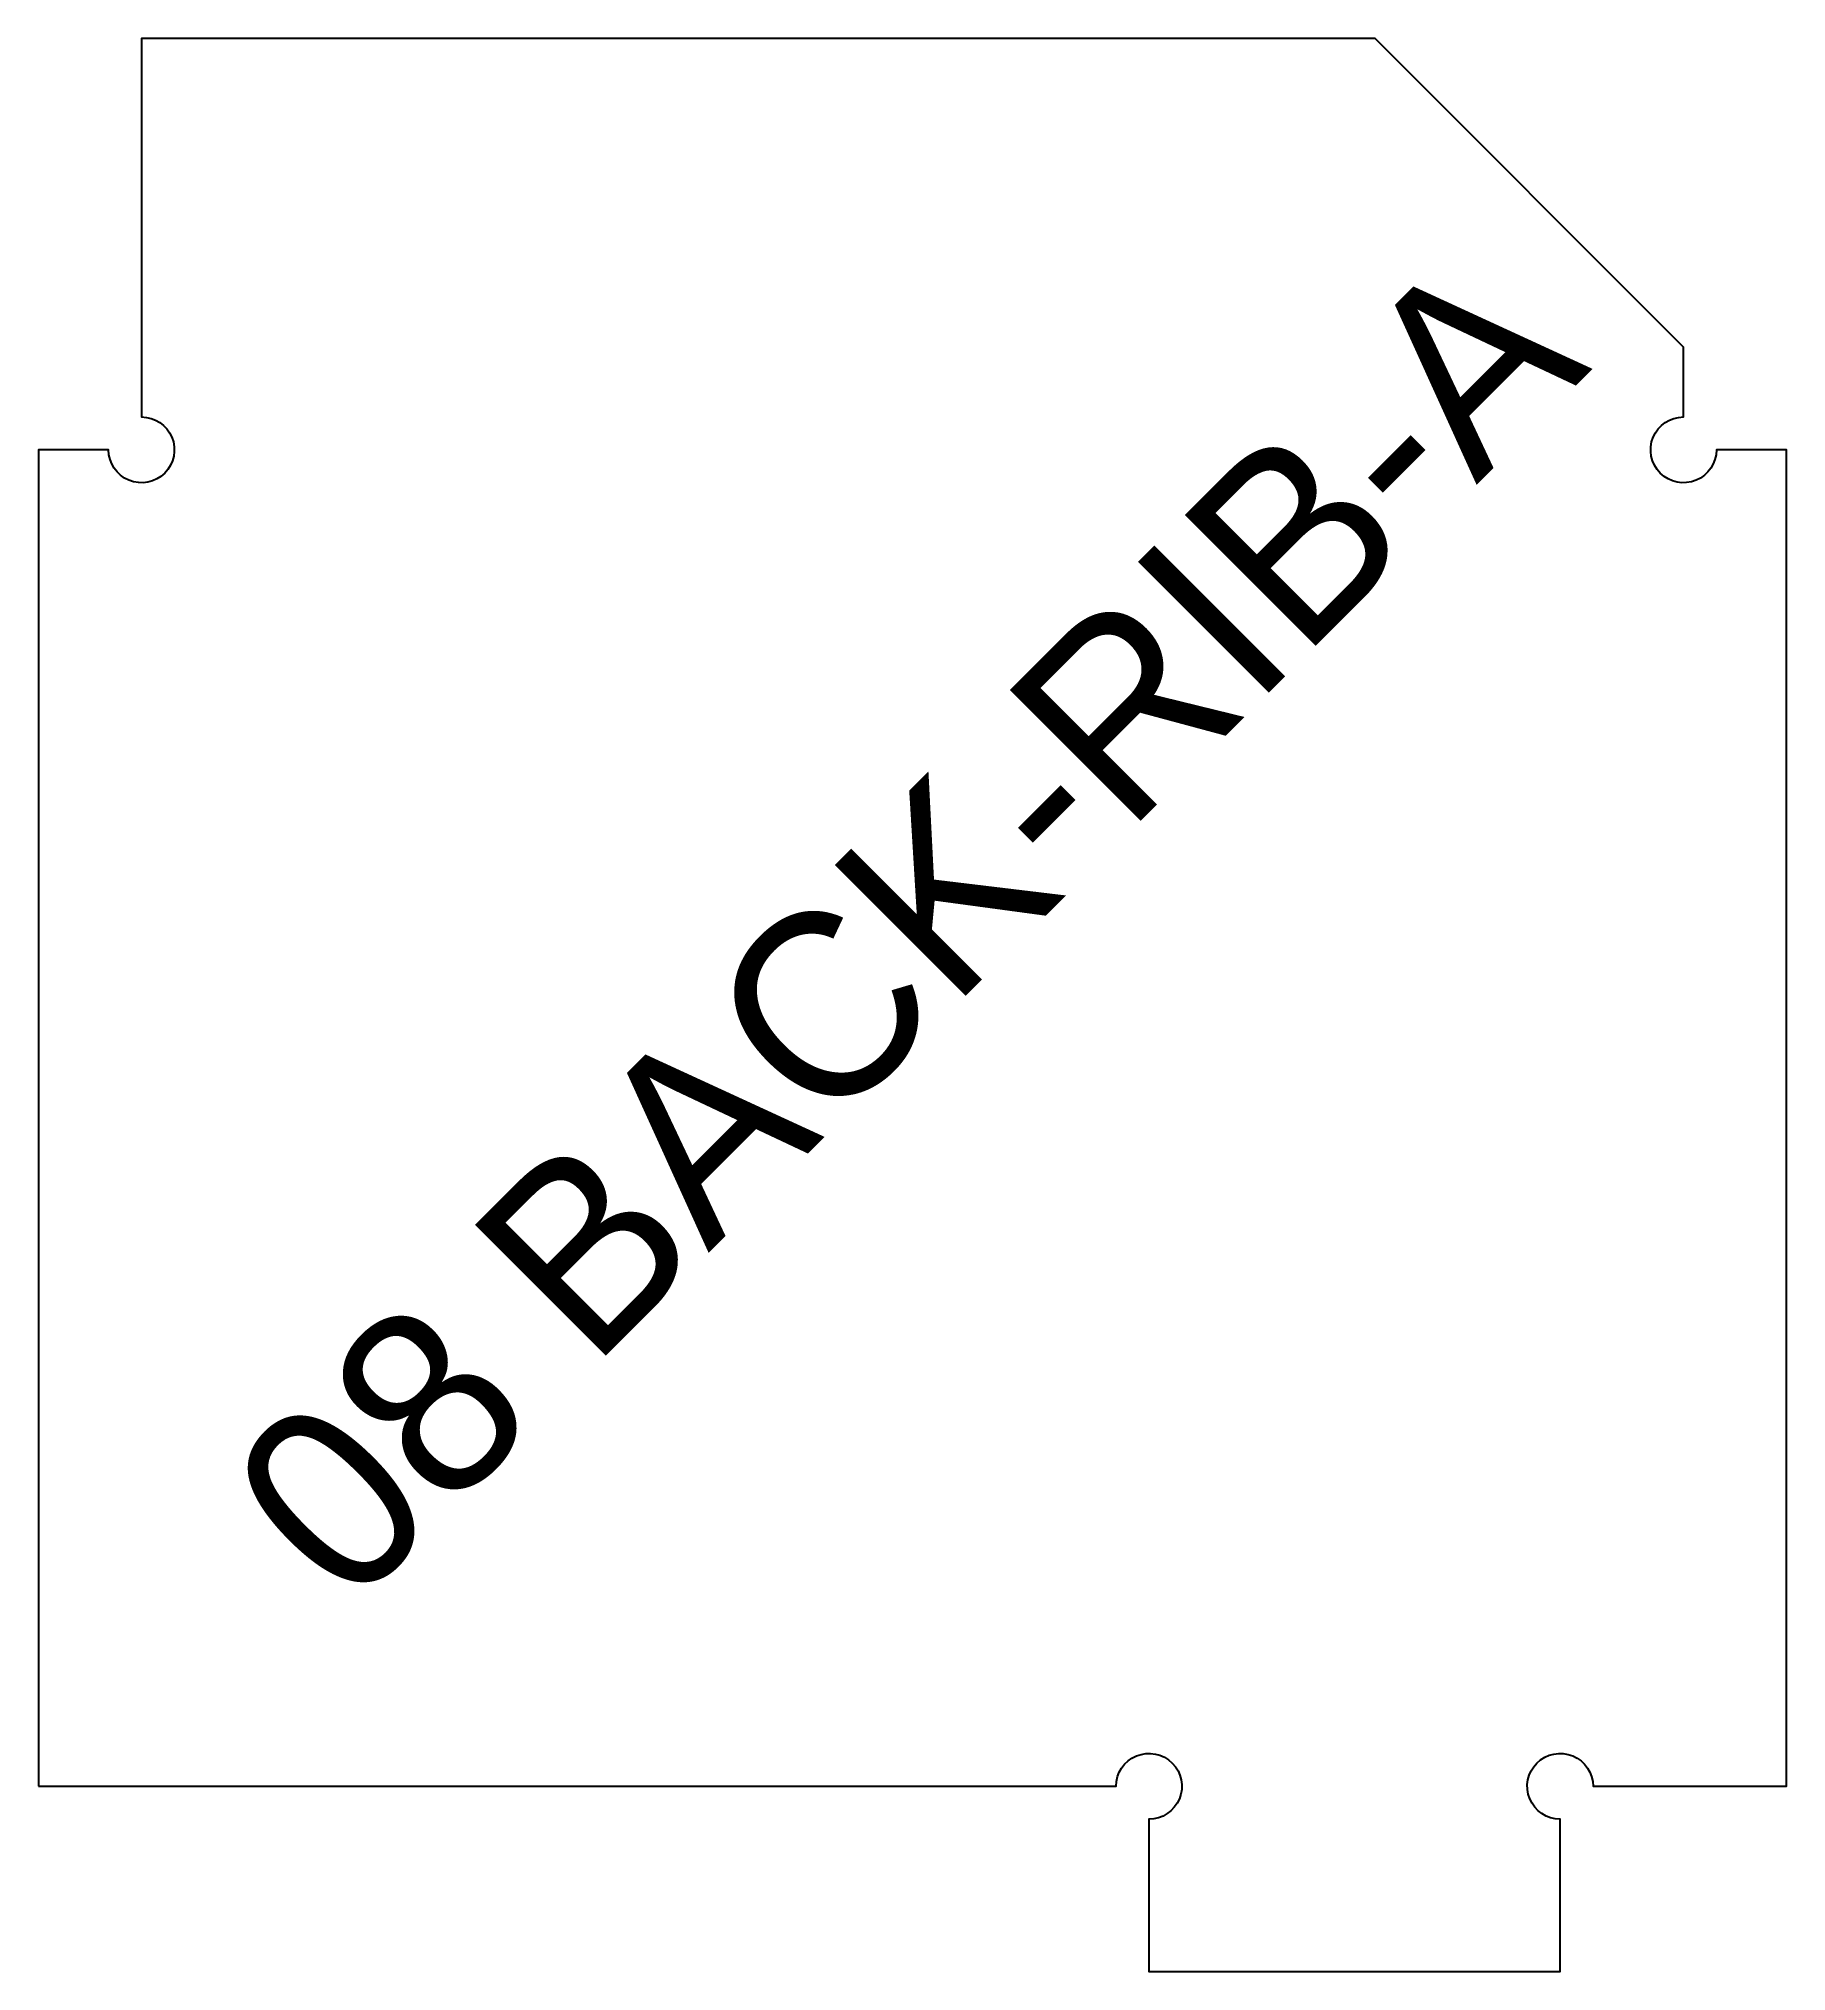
# Model space of a CAD drawing. Header units: millimetres. Extents: x 0 to 170, y 0 to 188.
import ezdxf
from ezdxf.enums import TextEntityAlignment as Align

# ---------------------------------------------------------------- set-up
doc = ezdxf.new("R2010")
doc.units = ezdxf.units.MM
doc.layers.add('CUT', color=1, linetype='Continuous')
doc.layers.add('ENGRAVE-LABEL', color=3, linetype='Continuous')

msp = doc.modelspace()

# ---------------------------------------------------------------- linework, layer by layer
at = {"layer": 'CUT'}
msp.add_lwpolyline([(0, 18), (104.8, 18, -2.4142135624), (108, 14.8), (108, 0), (148, 0), (148, 14.8, -2.4142135624), (151.2, 18), (170, 18), (170, 148), (163.2, 148, -2.4142135624), (160, 151.2), (160, 158), (130, 188), (10, 188), (10, 151.2, -2.4142135624), (6.8, 148), (0, 148)], format="xyb", close=True, dxfattribs=at)

# ---------------------------------------------------------------- texts
at = {"layer": 'ENGRAVE-LABEL'}
msp.add_text('08 BACK-RIB-A', height=18, rotation=45, dxfattribs=at).set_placement((84.296875, 101.734375), align=Align.MIDDLE_CENTER)

doc.saveas('drawing.dxf')
